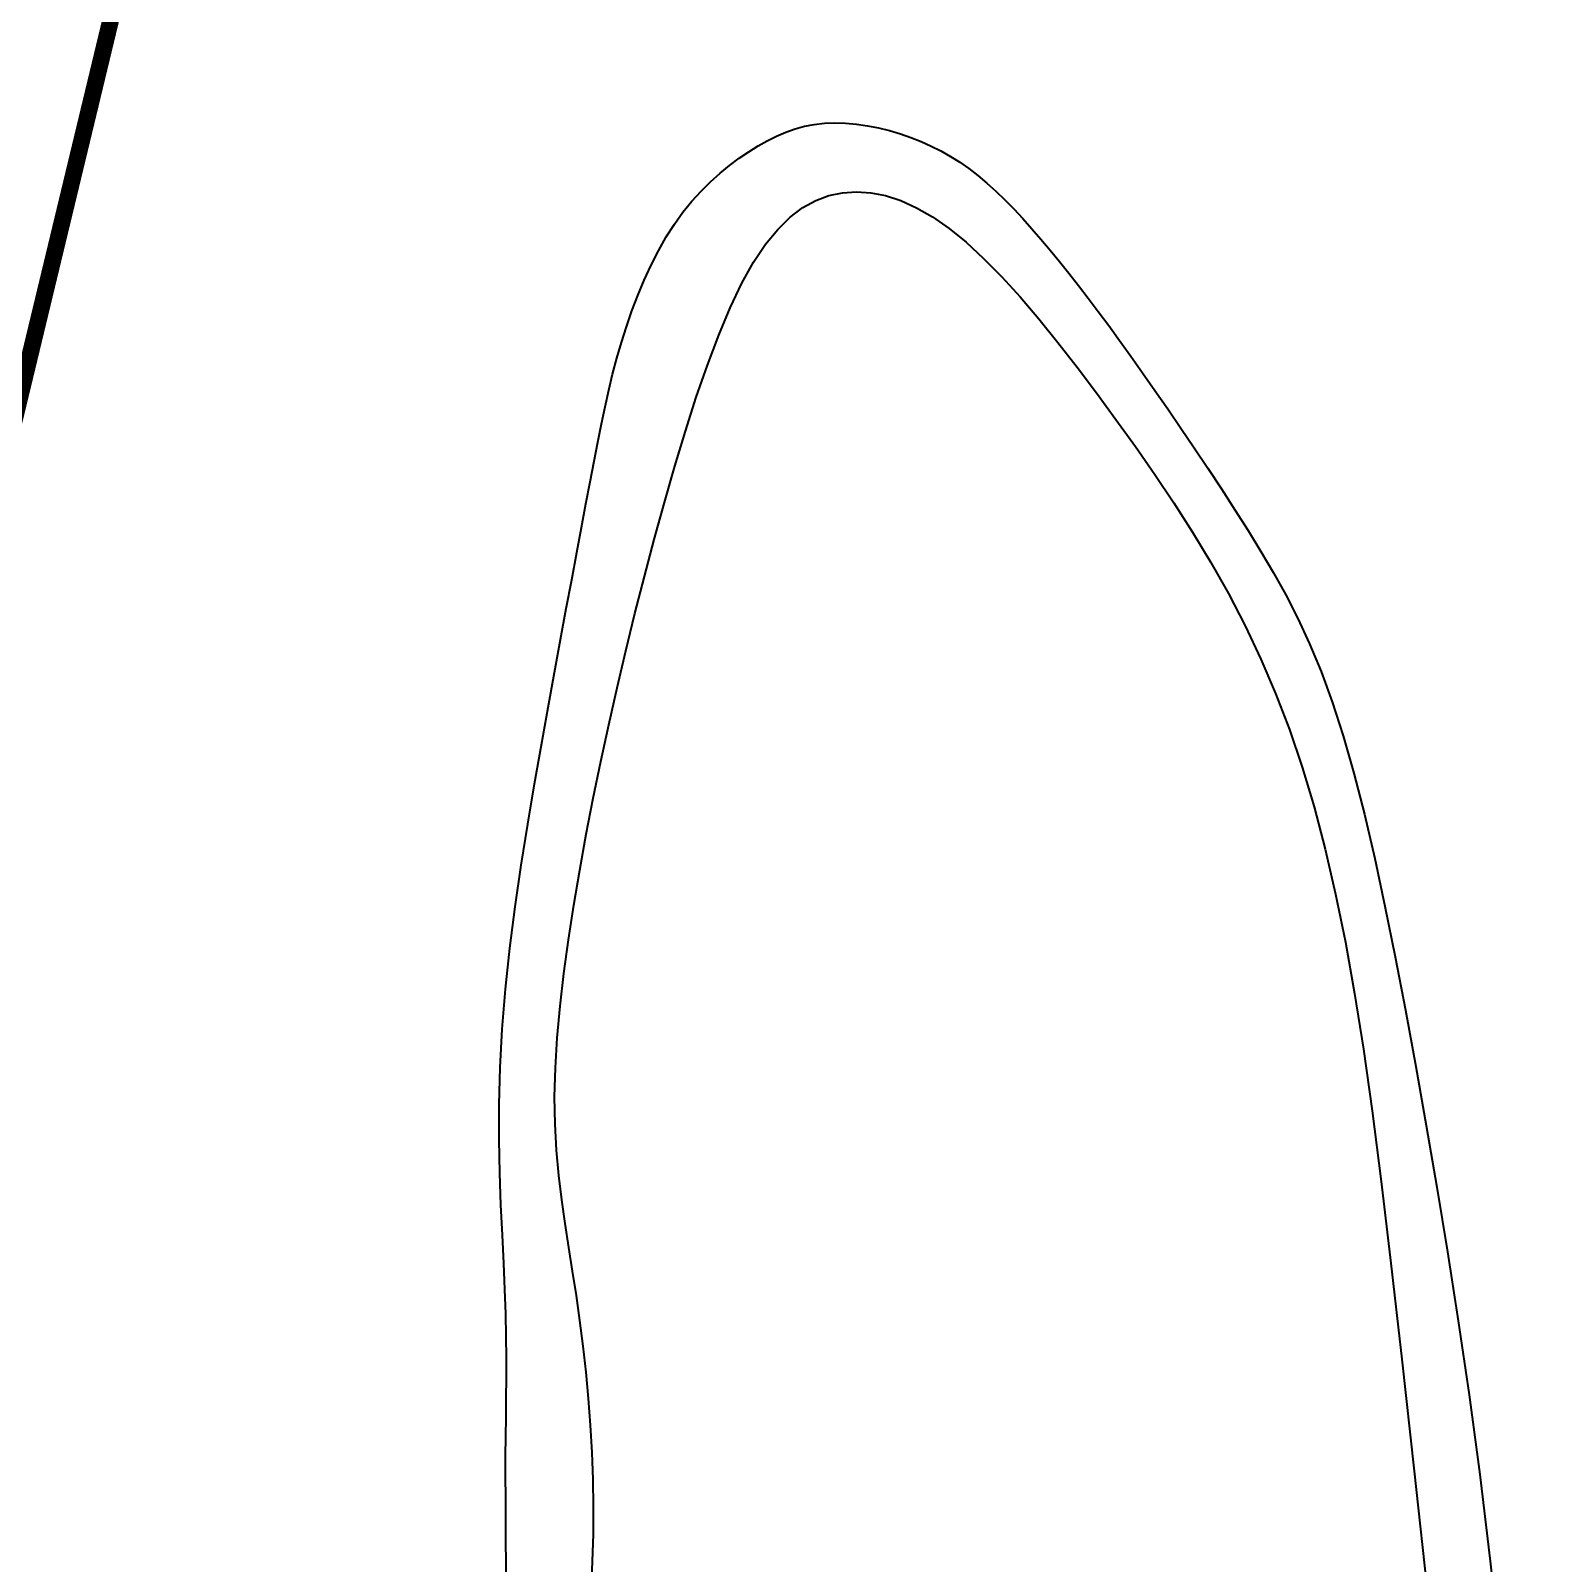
# Model space of a CAD drawing. Header units: metres. Extents: x 561401 to 594056, y 8460144 to 8508504.
# Drawn here: x 572603.62 to 572648.67, y 8464805.59 to 8464851.24 of the extents above; entities that cross this region are included whole.
import ezdxf

# ---------------------------------------------------------------- set-up
doc = ezdxf.new("R2010")
doc.units = ezdxf.units.M
doc.layers.add('1.1. DERECHO DE VIA', color=230, linetype='Continuous')
doc.layers.add('1.1. VIA EXISTENTE', color=252, linetype='Continuous')

msp = doc.modelspace()

# ---------------------------------------------------------------- linework, layer by layer
at = {"layer": '1.1. DERECHO DE VIA', "color": 230, "linetype": 'Continuous', "lineweight": 40, "ltscale": 0.2, "const_width": 0.5}
msp.add_lwpolyline([(572705.22, 8465085.229), (572691.386, 8465070.785), (572677.552, 8465056.342), (572663.718, 8465041.898), (572649.902, 8465027.438), (572642.297, 8465009.299), (572639.263, 8464989.53), (572634.923, 8464970.032), (572627.703, 8464951.387), (572620.377, 8464932.782), (572616.225, 8464913.251), (572613.432, 8464893.447), (572610.539, 8464873.658), (572606.609, 8464854.052), (572601.927, 8464834.607), (572597.24, 8464815.164), (572592.981, 8464795.633), (572591.908, 8464775.675), (572591.406, 8464755.681), (572590.217, 8464735.73), (572586.007, 8464716.191), (572581.187, 8464696.781)], dxfattribs=at)
at = {"layer": '1.1. VIA EXISTENTE', "color": 253, "linetype": 'Continuous', "lineweight": 40, "ltscale": 0.2, "true_color": 0x84a4a6}
for points in [[(572617.784, 8464804.927), (572617.783, 8464805.596), (572617.779, 8464806.257), (572617.774, 8464806.909), (572617.77, 8464807.548), (572617.768, 8464808.172), (572617.768, 8464808.778), (572617.773, 8464809.366), (572617.78, 8464809.944), (572617.787, 8464810.521), (572617.792, 8464811.108), (572617.793, 8464811.714), (572617.787, 8464812.35), (572617.774, 8464813.025), (572617.749, 8464813.749), (572617.713, 8464814.53), (572617.672, 8464815.369), (572617.63, 8464816.263), (572617.596, 8464817.211), (572617.575, 8464818.21), (572617.575, 8464819.26), (572617.601, 8464820.358), (572617.662, 8464821.503), (572617.76, 8464822.69), (572617.891, 8464823.908), (572618.051, 8464825.143), (572618.231, 8464826.381), (572618.426, 8464827.607), (572618.629, 8464828.809), (572618.834, 8464829.971), (572619.035, 8464831.08), (572619.225, 8464832.125), (572619.406, 8464833.106), (572619.576, 8464834.026), (572619.736, 8464834.887), (572619.887, 8464835.692), (572620.028, 8464836.444), (572620.161, 8464837.146), (572620.285, 8464837.801), (572620.401, 8464838.412), (572620.512, 8464838.985), (572620.62, 8464839.525), (572620.728, 8464840.038), (572620.839, 8464840.531), (572620.956, 8464841.01), (572621.081, 8464841.481), (572621.217, 8464841.949), (572621.367, 8464842.419), (572621.53, 8464842.889), (572621.707, 8464843.355), (572621.898, 8464843.812), (572622.102, 8464844.257), (572622.319, 8464844.685), (572622.549, 8464845.093), (572622.793, 8464845.476), (572623.048, 8464845.831), (572623.314, 8464846.159), (572623.588, 8464846.461), (572623.869, 8464846.739), (572624.153, 8464846.993), (572624.439, 8464847.225), (572624.724, 8464847.437), (572625.006, 8464847.629), (572625.284, 8464847.804), (572625.559, 8464847.96), (572625.833, 8464848.097), (572626.108, 8464848.215), (572626.386, 8464848.312), (572626.669, 8464848.389), (572626.96, 8464848.445), (572627.26, 8464848.479), (572627.571, 8464848.491), (572627.89, 8464848.482), (572628.216, 8464848.453), (572628.545, 8464848.406), (572628.875, 8464848.341), (572629.202, 8464848.261), (572629.525, 8464848.166), (572629.84, 8464848.057), (572630.146, 8464847.937), (572630.443, 8464847.803), (572630.732, 8464847.656), (572631.014, 8464847.495), (572631.291, 8464847.32), (572631.564, 8464847.129), (572631.833, 8464846.922), (572632.101, 8464846.699), (572632.368, 8464846.458), (572632.635, 8464846.202), (572632.902, 8464845.929), (572633.171, 8464845.642), (572633.44, 8464845.341), (572633.711, 8464845.027), (572633.985, 8464844.7), (572634.262, 8464844.361), (572634.541, 8464844.011), (572634.826, 8464843.648), (572635.118, 8464843.269), (572635.418, 8464842.871), (572635.729, 8464842.453), (572636.051, 8464842.012), (572636.387, 8464841.545), (572636.738, 8464841.05), (572637.106, 8464840.526), (572637.487, 8464839.975), (572637.879, 8464839.403), (572638.277, 8464838.811), (572638.68, 8464838.206), (572639.083, 8464837.591), (572639.483, 8464836.971), (572639.876, 8464836.349), (572640.261, 8464835.726), (572640.637, 8464835.091), (572641.003, 8464834.431), (572641.361, 8464833.73), (572641.71, 8464832.975), (572642.051, 8464832.151), (572642.384, 8464831.244), (572642.709, 8464830.239), (572643.027, 8464829.126), (572643.34, 8464827.907), (572643.648, 8464826.585), (572643.953, 8464825.167), (572644.257, 8464823.658), (572644.562, 8464822.061), (572644.87, 8464820.383), (572645.181, 8464818.628), (572645.497, 8464816.796), (572645.817, 8464814.867), (572646.138, 8464812.814), (572646.458, 8464810.611), (572646.775, 8464808.233), (572647.088, 8464805.654), (572647.393, 8464802.847)], [(572620.324, 8464804.855), (572620.359, 8464805.651), (572620.381, 8464806.458), (572620.387, 8464807.27), (572620.374, 8464808.083), (572620.344, 8464808.895), (572620.298, 8464809.701), (572620.237, 8464810.499), (572620.162, 8464811.288), (572620.077, 8464812.063), (572619.98, 8464812.824), (572619.876, 8464813.566), (572619.764, 8464814.289), (572619.65, 8464815.001), (572619.54, 8464815.708), (572619.439, 8464816.42), (572619.352, 8464817.145), (572619.284, 8464817.892), (572619.241, 8464818.668), (572619.228, 8464819.483), (572619.25, 8464820.343), (572619.304, 8464821.244), (572619.388, 8464822.184), (572619.5, 8464823.158), (572619.637, 8464824.161), (572619.796, 8464825.189), (572619.975, 8464826.238), (572620.17, 8464827.303), (572620.38, 8464828.381), (572620.603, 8464829.469), (572620.84, 8464830.565), (572621.089, 8464831.667), (572621.349, 8464832.772), (572621.621, 8464833.879), (572621.902, 8464834.985), (572622.194, 8464836.087), (572622.495, 8464837.184), (572622.804, 8464838.263), (572623.121, 8464839.313), (572623.446, 8464840.322), (572623.777, 8464841.279), (572624.114, 8464842.171), (572624.456, 8464842.986), (572624.803, 8464843.713), (572625.154, 8464844.342), (572625.51, 8464844.876), (572625.872, 8464845.321), (572626.241, 8464845.683), (572626.618, 8464845.967), (572627.002, 8464846.179), (572627.397, 8464846.324), (572627.801, 8464846.41), (572628.217, 8464846.439), (572628.644, 8464846.411), (572629.084, 8464846.324), (572629.536, 8464846.177), (572630.001, 8464845.966), (572630.48, 8464845.691), (572630.974, 8464845.348), (572631.482, 8464844.937), (572632.004, 8464844.455), (572632.541, 8464843.91), (572633.089, 8464843.307), (572633.646, 8464842.653), (572634.212, 8464841.954), (572634.785, 8464841.219), (572635.362, 8464840.452), (572635.941, 8464839.662), (572636.522, 8464838.853), (572637.099, 8464838.024), (572637.668, 8464837.174), (572638.227, 8464836.3), (572638.769, 8464835.4), (572639.292, 8464834.472), (572639.79, 8464833.514), (572640.26, 8464832.524), (572640.699, 8464831.498), (572641.108, 8464830.428), (572641.488, 8464829.304), (572641.843, 8464828.118), (572642.174, 8464826.86), (572642.484, 8464825.52), (572642.776, 8464824.089), (572643.05, 8464822.557), (572643.311, 8464820.905), (572643.571, 8464819.067), (572643.839, 8464816.966), (572644.129, 8464814.528), (572644.453, 8464811.675), (572644.823, 8464808.332), (572645.25, 8464804.423)]]:
    msp.add_lwpolyline(points, dxfattribs=at)

doc.saveas('drawing.dxf')
